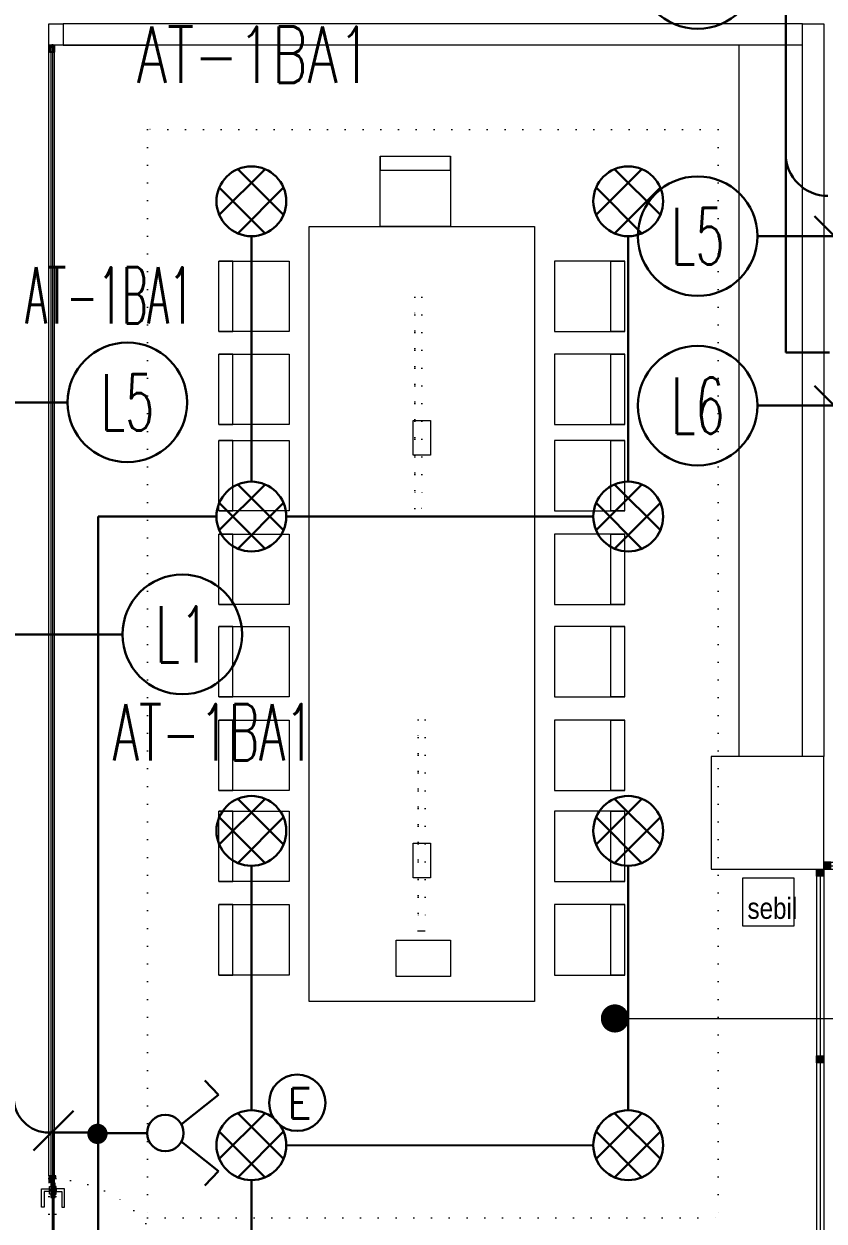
# Model space of a CAD drawing. Header units: metres. Extents: x -13316 to 152404, y -3899 to 30226.
# Drawn here: x 85392 to 85960, y 6460 to 7310 of the extents above; entities that cross this region are included whole.
import ezdxf
from ezdxf.enums import TextEntityAlignment as Align

# ---------------------------------------------------------------- set-up
doc = ezdxf.new("R2010")
doc.units = ezdxf.units.M
doc.header["$LTSCALE"] = 100
doc.header["$MEASUREMENT"] = 0
doc.header["$PDMODE"] = 1
doc.linetypes.add('DASHDOT', pattern=[1, 0.5, -0.25, 0, -0.25])
doc.linetypes.add('DOT2', pattern=[0.125, 0, -0.125])
doc.layers.get('0').update_dxf_attribs({"color": 9, "lineweight": 9})
for name, color, linetype, lineweight in [('0 @ 1', 9, 'Continuous', 9), ('00', 9, 'Continuous', 9), ('01', 9, 'Continuous', 9), ('05', 9, 'Continuous', 9), ('06C', 9, 'Continuous', 9), ('06D', 9, 'Continuous', 9), ('07K', 9, 'Continuous', 9), ('10', 9, 'Continuous', 9), ('15', 9, 'Continuous', 9), ('20', 9, 'DOT2', 9), ('21_mahal200', 9, 'Continuous', 9), ('E-1x18W PL DOWNLIGHT ARMATÜR (GÖMME)', 7, 'Continuous', 30), ('E-2x26W GÖMME PL COMPACT FLUORESAN ARMATÜR', 7, 'Continuous', 30), ('E-ACİL AYDINLATMA KİTİ', 7, 'Continuous', 30), ('E-AYDINLATMA VE PRİZ PANOSU', 7, 'Continuous', 30), ('E-KABLO', 7, 'Continuous', 30), ('E-KOMÜTATÖR ANAHTAR', 7, 'Continuous', 30), ('E-LINYE', 7, 'Continuous', 30)]:
    doc.layers.add(name, color=color, linetype=linetype, lineweight=lineweight)
doc.styles.add('E-YAZI', font='txttw.shx')
doc.styles.add('MuuM_TEXT-STANDART', font='ARIALN.TTF')
doc.dimstyles.new('MuuM_DIM200', dxfattribs={"dimscale": 20, "dimtxt": 2, "dimasz": 1, "dimexe": 1, "dimexo": 1, "dimgap": 1, "dimtad": 1, "dimdec": 1, "dimrnd": 0.5, "dimdsep": 46, "dimtxsty": 'MuuM_TEXT-STANDART', "dimblk": 'ARCHTICK', "dimcen": 0, "dimdle": 0.15, "dimclrd": 256, "dimclre": 256, "dimclrt": 256, "dimadec": 0, "dimazin": 0, "dimtfac": 5, "dimtdec": 1, "dimtix": 1, "dimtmove": 2, "dimatfit": 3, "dimldrblk": 'DOT', "dimfxl": 3, "dimfxlon": 1, "dimtolj": 1, "dimlwd": -1, "dimlwe": -1, "dimarcsym": 0})
pattern_1 = [(225, (-604.72494, -2171.82614), (-0.0883883476, 0.0883883476), []), (135, (-604.72494, -2171.82614), (0.0883883476, 0.0883883476), [])]

# ---------------------------------------------------------------- blocks, each defined once
blk = doc.blocks.new('100_2x26W GÖMME PL COMPACT FLUORESAN ARMATÜR')
at = {"layer": 'E-2x26W GÖMME PL COMPACT FLUORESAN ARMATÜR', "color": 7}
for p, q in [((-1.426, -0.605), (0.605, 1.426)), ((-0.605, 1.426), (1.426, -0.605)), ((-1.426, 0.605), (0.605, -1.426)), ((-0.605, -1.426), (1.426, 0.605))]:
    blk.add_line(p, q, dxfattribs=at)
at = {"layer": 'E-2x26W GÖMME PL COMPACT FLUORESAN ARMATÜR', "color": 4}
blk.add_circle((0, 0), 1.549, dxfattribs=at)
blk = doc.blocks.new('100_KOMÜTATÖR ANAHTAR')
at = {"layer": 'E-KOMÜTATÖR ANAHTAR', "color": 4}
for p, q in [((-1.695, 5.222), (-2.326, 4.622)), ((-0.372, 3.563), (-1.695, 5.222)), ((0.372, 3.563), (1.695, 5.222)), ((1.695, 5.222), (2.326, 4.622)), ((0, 2.053), (0, 0))]:
    blk.add_line(p, q, dxfattribs=at)
blk.add_circle((0, 2.863), 0.81, dxfattribs=at)
blk = doc.blocks.new('100_ACİL AYDINLATMA KİTİ')
at = {"layer": 'E-ACİL AYDINLATMA KİTİ', "color": 3}
blk.add_circle((0, 0), 1.251, dxfattribs=at)
at = {"layer": 'E-ACİL AYDINLATMA KİTİ', "color": 3, "style": 'E-YAZI'}
blk.add_text('E', height=1.34, dxfattribs=at).set_placement((-0.448, -0.694))
blk = doc.blocks.new('p-kolon_80x80')
blk.add_lwpolyline([(-40, -40), (40, -40), (40, 40), (-40, 40)], close=True)
blk = doc.blocks.new('1.Bod.Ara.Sitatik Elk')
at = {"layer": '01'}
blk.add_blockref('p-kolon_80x80', (1600, -2200), dxfattribs=at)
blk = doc.blocks.new('p-strahle-alüminyumdoğramaprofili')
at = {"layer": '10'}
h = blk.add_hatch(dxfattribs=at)
h.set_pattern_fill('NET', color=256, angle=315, style=0)
h.set_pattern_definition(pattern_1)
h.paths.add_polyline_path([(-4.62, 2.65), (-4.68, 2.65), (-4.72, 2.75), (-4.72, 2.8), (-4.69, 2.8), (-4.69, 2.92), (-4.98, 2.92), (-4.98, 2.8), (-4.95, 2.8), (-4.99, 2.65), (-5.08, 2.66), (-5.25, 2.28), (-5.14, 2.28), (-5.14, 2.33), (-4.98, 2.52, 0.2599), (-4.9, 2.28), (-4.66, 2.28, 0.382682)])
h.paths.add_polyline_path([(-4.86, 2.52), (-4.67, 2.52, -2.16717)], flags=16)
h = blk.add_hatch(dxfattribs=at)
h.set_pattern_fill('NET', color=256, angle=315, style=0)
h.set_pattern_definition(pattern_1)
h.paths.add_polyline_path([(-4.62, 0.88), (-4.68, 0.88), (-4.72, 0.77), (-4.72, 0.73), (-4.69, 0.73), (-4.69, 0.6), (-4.98, 0.6), (-4.98, 0.73), (-4.95, 0.73), (-4.99, 0.88), (-5.08, 0.87), (-5.25, 1.24), (-5.14, 1.24), (-5.14, 1.2), (-4.98, 1.01, -0.2599), (-4.9, 1.24), (-4.66, 1.24, -0.382682)])
h.paths.add_polyline_path([(-4.86, 1), (-4.67, 1, 2.16717)], flags=16)
h = blk.add_hatch(dxfattribs=at)
h.set_pattern_fill('NET', color=256, angle=315, style=0)
h.set_pattern_definition([(225, (-608.45214, -2173.53612), (-0.0883883476, 0.0883883476), []), (135, (-608.45214, -2173.53612), (0.0883883476, 0.0883883476), [])])
h.paths.add_polyline_path([(-3.45, 2.28), (-3.45, 2.57), (-4.49, 2.57), (-4.49, 2.28)])
h = blk.add_hatch(dxfattribs=at)
h.set_pattern_fill('NET', color=256, angle=315, style=0)
h.set_pattern_definition([(225, (-608.45214, -2180.04526), (-0.0883883476, 0.0883883476), []), (135, (-608.45214, -2180.04526), (0.0883883476, 0.0883883476), [])])
h.paths.add_polyline_path([(-3.45, 0.93), (-3.45, 1.24), (-4.49, 1.24), (-4.49, 0.93)])
h = blk.add_hatch(dxfattribs=at)
h.set_pattern_fill('NET', color=256, angle=315, style=0)
h.set_pattern_definition([(225, (-629.50454, -2177.58922), (-0.0883883476, 0.0883883476), []), (135, (-629.50454, -2177.58922), (0.0883883476, 0.0883883476), [])])
h.paths.add_polyline_path([(0, 0.68), (0, 1.75), (-0.18, 1.75), (-0.18, 0.68)])
for points in [[(-5.08, 2.66), (-5.25, 2.28)], [(-5.09, 0.88), (-5.25, 1.24)], [(-4.98, 2.52), (-5.14, 2.33), (-5.14, 2.28)], [(-4.98, 1.01), (-5.14, 1.2), (-5.14, 1.24)], [(-4.92, 3.6), (-4.92, 3.16), (-4.61, 3.16), (-4.61, 2.87), (-4.52, 2.87), (-4.62, 2.65), (-4.68, 2.65), (-4.72, 2.75), (-4.72, 2.8), (-4.69, 2.8), (-4.69, 3.05), (-4.98, 3.05), (-4.98, 2.8), (-4.95, 2.8), (-4.99, 2.65), (-5.08, 2.66), (-5.07, 3.76), (-0.11, 3.76)], [(-4.69, 2.92), (-4.98, 2.92)], [(-4.71, 0.6), (-4.98, 0.6)], [(-2.83, 0.2), (-2.67, 0.2), (-2.67, -0.04), (-4.87, -0.04), (-4.87, 0.19), (-4.57, 0.19), (-4.57, 0.73), (-2.67, 0.73)], [(-4.52, 2.87), (-4.49, 2.87), (-4.49, 2.26)], [(-4.49, 0.93), (-4.49, 0.93), (-4.49, 1.26)], [(-3.45, 2.26), (-3.45, 2.57)], [(-3.45, 1.26), (-3.45, 0.93)], [(-2.08, 0.93), (-2.08, 2.57)], [(-0.18, 0.68), (0, 0.68), (0, 1.75)], [(-0.18, 1.75), (0, 1.75)]]:
    blk.add_lwpolyline(points, dxfattribs=at)
for points in [[(-0.18, 2.74), (-0.18, 2.21), (0, 2.21), (0, 2.08), (-0.18, 2.08), (-0.18, 0.43), (0, 0.43), (0, 0), (-0.12, 0), (-0.12, -0.24), (-5.09, -0.24), (-5.09, 0.88), (-4.98, 0.88), (-4.94, 0.7), (-4.99, 0.7), (-4.99, 0.33), (-4.71, 0.33), (-4.71, 0.88), (-4.56, 0.88), (-4.52, 0.93), (-1.28, 0.93), (-1.2, 1.22), (-0.9, 1.22), (-0.9, 0.62), (-0.58, 0.62), (-0.58, 2.74)], [(-2.03, 0.78), (-1.35, 0.78), (-1.35, 0.08), (-1.28, 0.04), (-1.28, -0.04), (-2.09, -0.04), (-2.09, 0.1), (-2.03, 0.15)]]:
    blk.add_lwpolyline(points, close=True, dxfattribs=at)
for points in [[(-0.57, 3.26), (-0.57, 3.62), (-4.89, 3.62), (-4.89, 3.65, 0.561743), (-4.97, 3.66, 0.595966), (-4.92, 3.6, -2.204878)], [(-4.67, 2.52), (-4.86, 2.52, 1)], [(-4.67, 1), (-4.86, 1, -1)], [(-4.61, 2.87), (-4.49, 3.45, -0.833203), (-4.18, 3.44, -0.447088)], [(-4.49, 2.57), (-1.23, 2.57, -0.414214), (-0.9, 2.25), (-0.9, 1.22)], [(-4.18, 3.44), (-4.18, 2.99, 0.414214), (-4.07, 2.89), (-0.82, 2.89), (-0.82, 3.62)], [(-2.67, 0.73), (-2.67, 0.32), (-2.83, 0.32, 1), (-2.83, 0.2, -1)], [(-0.11, 3.76), (-0.11, 3.62), (-0.45, 3.62), (-0.45, 3.14, -1), (-0.66, 3.14)], [(-0.66, 3.14, -0.305404), (-0.57, 3.26, -5.773092)]]:
    blk.add_lwpolyline(points, format="xyb", dxfattribs=at)
for centre, radius, start, end in [((-4.73, 2.47), 0.253, 168.66756, 234.12581), ((-4.73, 1.06), 0.253, 125.87419, 191.33244), ((-4.77, 2.44), 0.125, 139.54015, 40.45985), ((-4.77, 1.08), 0.125, 319.54015, 220.45985), ((-4.84, 2.48), 0.273, 305.97376, 36.42893), ((-4.84, 1.04), 0.273, 323.57107, 54.02624)]:
    blk.add_arc(centre, radius, start, end, dxfattribs=at)
blk = doc.blocks.new('*U728')
at = {"layer": '06D'}
for points in [[(4.95, 4), (802.62, 4)], [(4.95, 0), (802.61, 0)]]:
    blk.add_lwpolyline(points, dxfattribs=at)
at = {"layer": '15'}
for points in [[(1.96, 2.5), (805.61, 2.5)], [(805.61, 1.5), (1.96, 1.5)]]:
    blk.add_lwpolyline(points, dxfattribs=at)
at = {"layer": '0 @ 1', "linetype": 'Continuous', "xscale": -1}
blk.add_blockref('p-strahle-alüminyumdoğramaprofili', (-0.12, 0.24), dxfattribs=at)
at = {"layer": '0 @ 1', "linetype": 'Continuous'}
blk.add_blockref('p-strahle-alüminyumdoğramaprofili', (807.69, 0.24), dxfattribs=at)
blk = doc.blocks.new('_ArchTick')
at = {"color": 0, "linetype": 'ByBlock', "const_width": 0.15}
blk.add_lwpolyline([(-0.5, -0.5), (0.5, 0.5)], dxfattribs=at)
blk = doc.blocks.new('_Dot')
at = {"color": 0, "linetype": 'ByBlock', "lineweight": -2}
blk.add_line((-0.5, 0), (-1, 0), dxfattribs=at)
at = {"color": 0, "linetype": 'ByBlock', "const_width": 0.5}
blk.add_lwpolyline([(-0.25, 0, 1), (0.25, 0, 1)], format="xyb", close=True, dxfattribs=at)
blk = doc.blocks.new('prf-10x10')
blk.add_lwpolyline([(-5, -5), (5, -5), (5, 5), (-5, 5)], close=True)
at = {"color": 255}
blk.add_solid([(-5, -5), (5, -5), (-5, 5), (5, 5)], dxfattribs=at)
at = {"layer": '10'}
blk.add_point((0, 0), dxfattribs=at)
blk = doc.blocks.new('p-dog-ser-620')
at = {"layer": '06D'}
for points in [[(-620, 5), (-5, 5)], [(-620, 0), (-5, 0)]]:
    blk.add_lwpolyline(points, dxfattribs=at)
at = {"layer": '15'}
blk.add_lwpolyline([(-620, 2.5), (-5, 2.5)], dxfattribs=at)
at = {"layer": '10', "xscale": 0.5, "yscale": 0.5, "rotation": 90}
for p in [(-617.5, 2.5), (-460, 2.5), (-305, 2.5), (-155, 2.5), (-2.5, 2.5)]:
    blk.add_blockref('prf-10x10', p, dxfattribs=at)
blk = doc.blocks.new('p-dog-ser-270')
at = {"layer": '06D'}
for points in [[(-5, -5), (-5, -270)], [(0, -5), (0, -270)]]:
    blk.add_lwpolyline(points, dxfattribs=at)
at = {"layer": '15'}
blk.add_lwpolyline([(-2.5, -5), (-2.5, -270)], dxfattribs=at)
at = {"layer": '10', "xscale": -0.5, "yscale": 0.5, "rotation": 270}
for p in [(-2.5, -2.5), (-2.5, -135), (-2.5, -267.5)]:
    blk.add_blockref('prf-10x10', p, dxfattribs=at)
blk = doc.blocks.new('g-kapı kolu-p')
for points in [[(-5, 0.5), (5, 0.5), (5, 1.5), (-5, 1.5)], [(-2.65, 1.5), (2.65, 1.5), (2.65, 2.41), (-2.65, 2.41)], [(-5, -1.5), (5, -1.5), (5, -0.5), (-5, -0.5)], [(-2.65, -1.5), (2.65, -1.5), (2.65, -2.41), (-2.65, -2.41)]]:
    blk.add_lwpolyline(points, close=True)
for points in [[(11.85, 8.21), (-0.95, 8.21), (-0.95, 2.41), (0.95, 2.41), (0.95, 6.31), (11.85, 6.31), (11.85, 8.21)], [(11.85, -8.21), (-0.95, -8.21), (-0.95, -2.41), (0.95, -2.41), (0.95, -6.31), (11.85, -6.31), (11.85, -8.21)]]:
    blk.add_lwpolyline(points)
blk = doc.blocks.new('k-cambölme-kapı-p')
at = {"layer": '10'}
h = blk.add_hatch(dxfattribs=at)
h.set_pattern_fill('NET', color=256, angle=135, style=0)
h.set_pattern_definition([(135, (3753.7029, 560.85184), (-0.0883883476, -0.0883883476), []), (225, (3753.7029, 560.85184), (0.0883883476, -0.0883883476), [])])
h.paths.add_polyline_path([(2.08, -0.06), (2.08, 0.02), (2.07, 0.04), (2.05, 0.07), (2.01, 0.09), (1.98, 0.1), (1.97, 0.1), (1.97, -0.29), (1.94, -0.29), (1.94, -0.43), (1.88, -0.49), (1.67, -0.49), (1.82, -0.29), (1.73, -0.29), (1.53, -0.5), (1.44, -0.5), (1.62, -0.32), (1.62, -0.29), (1.51, -0.29), (1.34, -0.42), (1.32, -0.44), (1.3, -0.48), (1.29, -0.51), (1.26, -0.57), (1.26, -0.31), (1.32, -0.29), (1.23, -0.29), (1.23, -0.53), (1.23, -0.59), (1.24, -0.62), (1.26, -0.64), (3.47, -0.64), (3.47, -0.58), (3.38, -0.35), (3.38, -0.3), (3.42, -0.25), (3.42, -0.2), (3.38, -0.16), (2.73, -0.16), (2.74, -0.2), (2.91, -0.2, -1), (2.91, -0.25)])
h.paths.add_polyline_path([(2.05, -0.18), (2.05, -0.21), (2.08, -0.23), (2.11, -0.24), (2.15, -0.25), (2.95, -0.27), (2.92, -0.29), (2.55, -0.29), (2.54, -0.31), (2.52, -0.33), (2.5, -0.34), (2.48, -0.34), (2.46, -0.34), (2.44, -0.32), (2.42, -0.3), (2.08, -0.3), (1.99, -0.11), (1.99, -0.07), (2.05, -0.07)], flags=16)
h.paths.add_polyline_path([(2.41, -0.34), (2.51, -0.5), (2.08, -0.5), (2.08, -0.34)], flags=16)
h.paths.add_polyline_path([(2.55, -0.33), (2.89, -0.33), (2.94, -0.33), (3.28, -0.34, 0.166992), (3.34, -0.55), (2.72, -0.55), (2.55, -0.36)], flags=16)
h.paths.add_polyline_path([(3.02, -0.22), (3.02, -0.2), (3.33, -0.2, 0.10606), (3.29, -0.33), (3.01, -0.27)], flags=16)
h = blk.add_hatch(dxfattribs=at)
h.set_pattern_fill('NET', color=256, angle=135, style=0)
h.set_pattern_definition([(45, (474.94443, 2280.71206), (0.0883883476, -0.0883883476), []), (315, (474.94443, 2280.71206), (-0.0883883476, -0.0883883476), [])])
h.paths.add_polyline_path([(87.27, -0.16), (87.26, -0.2), (87.09, -0.2, 1), (87.09, -0.25), (87.92, -0.25), (87.92, -0.01), (87.93, 0.03), (87.96, 0.05), (88, 0.07), (88.03, 0.07), (88.03, -0.29), (88.06, -0.29), (88.06, -0.43), (88.12, -0.49), (88.33, -0.49), (88.18, -0.29), (88.27, -0.29), (88.47, -0.5), (88.56, -0.5), (88.38, -0.32), (88.38, -0.29), (88.49, -0.29), (88.66, -0.42), (88.68, -0.44), (88.7, -0.48), (88.71, -0.51), (88.74, -0.57), (88.74, -0.31), (88.68, -0.29), (88.77, -0.29), (88.77, -0.53), (88.77, -0.59), (88.76, -0.62), (88.74, -0.64), (86.53, -0.64), (86.53, -0.58), (86.62, -0.35), (86.62, -0.3), (86.58, -0.25), (86.58, -0.2), (86.62, -0.16)])
h.paths.add_polyline_path([(87.28, -0.55), (87.45, -0.36), (87.45, -0.33), (87.11, -0.33), (87.06, -0.33), (87.03, -0.31), (86.99, -0.27), (86.98, -0.22), (86.98, -0.2), (86.67, -0.2, -0.292264), (86.66, -0.55)], flags=16)
h.paths.add_polyline_path([(87.48, -0.51), (87.59, -0.51), (87.53, -0.43)], flags=16)
h.paths.add_polyline_path([(87.56, -0.4), (87.69, -0.5), (87.92, -0.5), (87.92, -0.34), (87.59, -0.34)], flags=16)
h.paths.add_polyline_path([(87.62, -0.53), (87.71, -0.62), (87.71, -0.53)], flags=16)
for points in [[(1.97, -0.29), (1.97, 2.13), (2.05, 2.13), (2.05, 2.28, 0.414214), (1.89, 2.44), (0.08, 2.44, 0.414214), (0, 2.36), (0, -2.36, 0.414214), (0.08, -2.44), (2.05, -2.44), (2.05, -2.25), (2.05, -2.23), (2.05, -2.23), (2.05, -2.23), (2.05, -2.23), (2.05, -2.23), (2.05, -0.89)], [(88.03, -0.29), (88.03, 2.13), (87.95, 2.13), (87.95, 2.28, -0.414214), (88.11, 2.44), (89.92, 2.44, -0.414214), (90, 2.36), (90, -2.36, -0.414214), (89.92, -2.44), (87.95, -2.44), (87.95, -2.25), (87.95, -2.23), (87.95, -2.23), (87.95, -2.23), (87.95, -2.23), (87.95, -2.23), (87.95, -0.89)], [(1.51, -0.29), (1.34, -0.42), (1.32, -0.44), (1.3, -0.48), (1.29, -0.51), (1.26, -0.57), (1.26, -0.31), (1.32, -0.29), (1.23, -0.29), (1.23, -0.53), (1.23, -0.59), (1.24, -0.62), (1.26, -0.64), (3.47, -0.64), (3.47, -0.58), (3.38, -0.35), (3.38, -0.3), (3.42, -0.25), (3.42, -0.2), (3.38, -0.16), (2.73, -0.16), (2.74, -0.2), (2.91, -0.2, -1), (2.91, -0.25, -1)], [(88.49, -0.29), (88.66, -0.42), (88.68, -0.44), (88.7, -0.48), (88.71, -0.51), (88.74, -0.57), (88.74, -0.31), (88.68, -0.29), (88.77, -0.29), (88.77, -0.53), (88.77, -0.59), (88.76, -0.62), (88.74, -0.64), (86.53, -0.64), (86.53, -0.58), (86.62, -0.35), (86.62, -0.3), (86.58, -0.25), (86.58, -0.2), (86.62, -0.16), (87.27, -0.16), (87.26, -0.2), (87.09, -0.2, 1), (87.09, -0.25, 1)], [(86.66, -0.55), (87.28, -0.55), (87.45, -0.36), (87.45, -0.33), (87.11, -0.33), (87.06, -0.33), (87.03, -0.31), (86.99, -0.27), (86.98, -0.22), (86.98, -0.2), (86.67, -0.2, 1)]]:
    blk.add_lwpolyline(points, format="xyb", dxfattribs=at)
for points in [[(1.82, 2.27), (0.16, 2.27), (0.16, 2.03), (0.38, 2.03), (0.38, 1.92), (0.22, 1.92), (0.22, 1.16), (0.35, 1.16), (0.35, -0.41), (0.22, -0.41), (0.22, -1.23), (0.36, -1.23), (0.36, -1.38), (0.16, -1.38), (0.16, -2.24), (1.82, -2.24), (1.82, -1.72), (1.62, -1.72), (1.62, -1.58), (1.82, -1.58), (1.82, -1.37), (1.61, -1.37), (1.61, -1.24), (1.74, -1.24), (1.74, -0.85), (1.06, -0.85), (1.06, -0.13), (1.5, -0.13), (1.5, 1.92), (1.57, 2.03), (1.82, 2.03), (1.82, 2.27)], [(0.69, 3.63), (0.69, 2.44)], [(0.69, 2.27), (0.69, -0.24), (1.06, -0.24)], [(1.06, 2.44), (1.06, 2.86)], [(1.06, -0.13), (1.06, 2.27)], [(1.5, 1.92), (1.06, 1.92)], [(1.17, 1.92), (1.17, -0.13)], [(2.91, -0.25), (2.08, -0.06), (2.08, 0.02), (2.07, 0.04), (2.05, 0.07), (2.01, 0.09), (1.98, 0.1), (1.97, 0.1)], [(3.84, 0.88), (2.63, 3.22)], [(4.07, 1.27), (2.67, 3.99)], [(8.14, 0.88), (8.14, 1.27), (4.07, 1.27)], [(5.3, 0.88), (5.3, -0.16)], [(5.5, 1.27), (5.77, 0.97), (5.77, 0.88)], [(5.59, 0.88), (5.59, -0.16)], [(6.76, 1.27), (6.49, 0.97), (6.49, 0.88)], [(6.67, 0.88), (6.67, -0.16)], [(6.96, 0.88), (6.96, -0.16)], [(87.09, -0.25), (87.92, -0.25), (87.92, -0.01), (87.93, 0.03), (87.96, 0.05), (88, 0.07), (88.03, 0.07)], [(88.18, 2.27), (89.84, 2.27), (89.84, 2.03), (89.62, 2.03), (89.62, 1.92), (89.78, 1.92), (89.78, 1.16), (89.65, 1.16), (89.65, -0.41), (89.78, -0.41), (89.78, -1.23), (89.64, -1.23), (89.64, -1.38), (89.84, -1.38), (89.84, -2.24), (88.18, -2.24), (88.18, -1.72), (88.38, -1.72), (88.38, -1.58), (88.18, -1.58), (88.18, -1.37), (88.39, -1.37), (88.39, -1.24), (88.26, -1.24), (88.26, -0.85), (88.94, -0.85), (88.94, -0.13), (88.5, -0.13), (88.5, 1.92), (88.43, 2.03), (88.18, 2.03), (88.18, 2.27)], [(2.05, -0.89), (3.59, -0.89), (3.59, -0.64), (1.23, -0.64), (1.23, -0.29), (1.97, -0.29)], [(1.62, -0.29), (1.62, -0.32), (1.44, -0.5), (1.53, -0.5), (1.73, -0.29)], [(1.82, -0.29), (1.67, -0.49), (1.88, -0.49), (1.94, -0.43), (1.94, -0.29)], [(3.34, -0.55), (2.72, -0.55), (2.55, -0.36), (2.55, -0.33), (2.89, -0.33), (2.94, -0.33)], [(3.28, -0.34), (3.28, -0.34), (2.94, -0.33)], [(3.01, -0.27), (3.02, -0.22), (3.02, -0.2), (3.33, -0.2)], [(3.01, -0.27), (3.29, -0.33), (3.29, -0.33)], [(4.06, -0.16), (4.06, -0.55), (8.14, -0.55)], [(8.14, -0.55), (8.14, -0.16)], [(87.95, -0.89), (86.41, -0.89), (86.41, -0.64), (88.77, -0.64), (88.77, -0.29), (88.03, -0.29)], [(87.59, -0.51), (87.53, -0.43), (87.48, -0.51), (87.59, -0.51)], [(88.18, -0.29), (88.33, -0.49), (88.12, -0.49), (88.06, -0.43), (88.06, -0.29)], [(88.38, -0.29), (88.38, -0.32), (88.56, -0.5), (88.47, -0.5), (88.27, -0.29)]]:
    blk.add_lwpolyline(points, dxfattribs=at)
at = {"layer": '10', "linetype": 'DASHDOT', "ltscale": 0.05}
for points in [[(3.22, 3.63), (0.2, 3.63)], [(1.71, 2.14), (1.71, 4.9)], [(6.13, 1.44), (6.13, -0.55)]]:
    blk.add_lwpolyline(points, dxfattribs=at)
at = {"layer": '10'}
for points in [[(1.99, -0.07), (2.05, -0.07), (2.05, -0.18), (2.05, -0.21), (2.08, -0.23), (2.11, -0.24), (2.15, -0.25), (2.95, -0.27), (2.92, -0.29), (2.55, -0.29), (2.54, -0.31), (2.52, -0.33), (2.5, -0.34), (2.48, -0.34), (2.46, -0.34), (2.44, -0.32), (2.42, -0.3), (2.08, -0.3), (1.99, -0.11)], [(2.08, -0.5), (2.08, -0.34), (2.41, -0.34), (2.51, -0.5), (2.51, -0.5)], [(87.92, -0.5), (87.92, -0.34), (87.59, -0.34), (87.56, -0.4), (87.69, -0.5)], [(87.62, -0.53), (87.71, -0.53), (87.71, -0.62)]]:
    blk.add_lwpolyline(points, close=True, dxfattribs=at)
blk.add_circle((1.71, 3.65), 1.02, dxfattribs=at)
for centre, start, end in [((3.6, -0.37), 176.14303, 214.06492), ((3.6, -0.37), 148.89788, 173.11441), ((86.4, -0.37), 325.93508, 31.10212)]:
    blk.add_arc(centre, 0.322, start, end, dxfattribs=at)
at = {"layer": '15', "linetype": 'DOT2'}
blk.add_lwpolyline([(2.48, 0.36), (2.48, 85.36)], dxfattribs=at)
at = {"layer": '15'}
blk.add_lwpolyline([(2.58, 0.88), (87.42, 0.88), (87.52, 0.78), (87.52, -0.05), (87.42, -0.16), (2.58, -0.16), (2.58, -0.16), (2.48, -0.05), (2.48, 0.78), (2.58, 0.88)], dxfattribs=at)
at = {"layer": '15', "linetype": 'DOT2'}
blk.add_arc((2.48, 0.36), 85.04, 0, 90, dxfattribs=at)
at = {"layer": '20'}
for p, q in [((87.95, 2.43), (2.05, 2.43)), ((87.95, 2.13), (2.05, 2.13)), ((87.95, -2.23), (2.05, -2.23)), ((87.95, -2.44), (2.05, -2.44))]:
    blk.add_line(p, q, dxfattribs=at)
at = {"layer": '06C', "xscale": -1}
blk.add_blockref('g-kapı kolu-p', (79.64, 0.38), dxfattribs=at)
blk = doc.blocks.new('p-sandalye-03')
for points in [[(-5, -25.14), (-5, 24.86), (-55, 24.86), (-55, -25.14), (-5, -25.14)], [(-55, 24.86), (-45, 24.86), (-45, -25.14), (-55, -25.14)]]:
    blk.add_lwpolyline(points)
blk.add_point((0, -0.14))
blk = doc.blocks.new('1.Bod.Ara.Mimari Elk')
for p, q in [((1100, -1655), (1160, -1655)), ((1625, -1655), (1565, -1655)), ((1580, -2160), (1580, -1655)), ((1625, -2160), (1580, -2160))]:
    blk.add_line(p, q)
at = {"color": 2}
blk.add_line((1352.16, -2283.86), (1357.16, -2283.86), dxfattribs=at)
for points in [[(1274.66, -1783.86), (1434.66, -1783.86), (1434.66, -2333.86), (1274.66, -2333.86)], [(1348.53, -1921.61), (1360.78, -1921.61), (1360.78, -1946.1), (1348.53, -1946.1)], [(1348.53, -2221.61), (1360.78, -2221.61), (1360.78, -2246.1), (1348.53, -2246.1)], [(1582.48, -2246.04), (1618.8, -2246.04), (1618.8, -2280.49), (1582.48, -2280.49)], [(1336.59, -2290.35), (1374.95, -2290.35), (1374.95, -2316.24), (1336.59, -2316.24)]]:
    blk.add_lwpolyline(points, close=True)
at = {"layer": '00'}
for p, q in [((1625, -1640), (1100, -1640)), ((1100, -1640), (1100, -1655)), ((1625, -1655), (1100, -1655))]:
    blk.add_line(p, q, dxfattribs=at)
at = {"layer": '00', "color": 2, "linetype": 'DOT2'}
for p, q in [((1565, -1715), (1160, -1715)), ((1160, -1715), (1160, -2487.5)), ((1565, -1715), (1565, -2487.5)), ((1349.66, -1833.86), (1349.66, -1983.86)), ((1352.16, -2133.86), (1352.16, -2283.86)), ((1160, -2487.5), (1565, -2487.5))]:
    blk.add_line(p, q, dxfattribs=at)
at = {"layer": '00'}
blk.add_lwpolyline([(1625, -2160), (1625, -1640), (1640, -1640), (1640, -2160)], close=True, dxfattribs=at)
at = {"layer": '00', "color": 2, "linetype": 'DOT2'}
for points in [[(1349.66, -1833.86), (1354.66, -1833.86), (1354.66, -1983.86), (1349.66, -1983.86)], [(1352.16, -2133.86), (1357.16, -2133.86), (1357.16, -2283.86), (1352.16, -2283.86)]]:
    blk.add_lwpolyline(points, close=True, dxfattribs=at)
at = {"layer": '10'}
blk.add_lwpolyline([(1090, -1655), (1090, -1640), (1100, -1640), (1100, -1655)], close=True, dxfattribs=at)
at = {"linetype": 'Continuous', "rotation": 90.00000000000001}
blk.add_blockref('*U728', (1094, -2462.59), dxfattribs=at)
blk.add_blockref('p-dog-ser-270', (1640, -2240))
at = {"layer": '05', "extrusion": (0, 0, -1), "zscale": -1}
for p, rotation in [((-1349.99, -1788.86), 270), ((-1265.5, -1833.47), 180), ((-1265.5, -1899.52), 180), ((-1265.5, -1960.79), 180), ((-1265.5, -2027.24), 180), ((-1265.5, -2092.85), 180), ((-1265.5, -2159.29), 180), ((-1265.5, -2223.85), 180), ((-1265.5, -2290.29), 180)]:
    blk.add_blockref('p-sandalye-03', p, dxfattribs=dict(at, rotation=rotation))
at = {"layer": '05', "extrusion": (0, 0, -1), "xscale": -1, "zscale": -1, "rotation": 180}
for p in [(-1443.81, -1833.47), (-1443.81, -1899.52), (-1443.81, -1960.79), (-1443.81, -2027.24), (-1443.81, -2092.85), (-1443.81, -2159.29), (-1443.81, -2223.85), (-1443.81, -2290.29)]:
    blk.add_blockref('p-sandalye-03', p, dxfattribs=at)
at = {"layer": '07K', "xscale": -1, "rotation": 270}
blk.add_blockref('k-cambölme-kapı-p', (1092.44, -2547.58), dxfattribs=at)
at = {"layer": '10'}
blk.add_blockref('p-dog-ser-620', (2260, -2240), dxfattribs=at)
at = {"style": 'MuuM_TEXT-STANDART'}
blk.add_text('sebil', height=15, dxfattribs=at).set_placement((1585.92, -2275.26))
at = {"layer": '21_mahal200'}
blk.add_leader([(1491.79, -2345.94), (1792.51, -2345.94)], dimstyle='MuuM_DIM200', override={"dimasz": 1, "dimfxl": 10}, dxfattribs=at)

msp = doc.modelspace()

# ---------------------------------------------------------------- linework, layer by layer
at = {"layer": 'E-1x18W PL DOWNLIGHT ARMATÜR (GÖMME)', "color": 5}
for p in [(85933.01, 7387.22), (85964.12, 7076.87)]:
    msp.add_line(p, (85933.01, 7076.87), dxfattribs=at)
msp.add_arc((85963.01, 7217.91), 30, 180, 270, dxfattribs=at)
at = {"layer": 'E-KABLO', "color": 6}
for p, q in [((85553.71, 6985.09), (85553.71, 7159.34)), ((85821.24, 6985.09), (85821.24, 7159.34)), ((85445, 6427.5), (85445, 6960.31)), ((85528.93, 6960.31), (85445, 6960.31)), ((85578.49, 6960.31), (85796.46, 6960.31)), ((85553.71, 6712.41), (85553.71, 6538.84)), ((85821.24, 6538.84), (85821.24, 6712.41)), ((85443.72, 6523.04), (85410, 6523.04)), ((85578.49, 6514.06), (85796.46, 6513.99)), ((85553.71, 6489.28), (85553.71, 6427.5))]:
    msp.add_line(p, q, dxfattribs=at)
at = {"layer": 'E-KABLO', "color": 4, "linetype": 'Continuous', "const_width": 7.2}
msp.add_lwpolyline([(85448.04, 6522.13, 1), (85440.84, 6522.13, 1)], format="xyb", close=True, dxfattribs=at)
at = {"layer": 'E-KABLO', "color": 6}
msp.add_arc((85410, 6548.04), 25, 180, 270, dxfattribs=at)
at = {"layer": 'E-LINYE', "color": 7, "linetype": 'Continuous'}
for p, q in [((85953.58, 7173.5), (85981.87, 7145.22)), ((85912.98, 7159.36), (85967.72, 7159.36)), ((85953.58, 7053.2), (85981.87, 7024.92)), ((85423.24, 7041.34), (85230.17, 7041.34)), ((85912.98, 7039.06), (85967.72, 7039.06)), ((85376.21, 6876.65), (85462.17, 6876.65)), ((85427.34, 6538.53), (85399.06, 6510.24)), ((85413.2, 6372.53), (85413.2, 6524.39))]:
    msp.add_line(p, q, dxfattribs=at)
for centre in [(85870.54, 7348.96), (85870.54, 7159.36), (85465.68, 7041.34), (85870.54, 7039.06), (85504.62, 6876.65)]:
    msp.add_circle(centre, 42.44, dxfattribs=at)

# ---------------------------------------------------------------- block references
for name in ['1.Bod.Ara.Mimari Elk', '1.Bod.Ara.Sitatik Elk']:
    msp.add_blockref(name, (84320, 8950))
at = {"layer": 'E-2x26W GÖMME PL COMPACT FLUORESAN ARMATÜR', "xscale": -16, "yscale": 16, "zscale": 16}
for p in [(85553.71, 7184.12), (85821.24, 7184.12), (85553.71, 6960.31), (85821.24, 6960.31), (85553.71, 6737.19), (85821.24, 6737.19), (85553.71, 6514.06), (85821.24, 6514.06)]:
    msp.add_blockref('100_2x26W GÖMME PL COMPACT FLUORESAN ARMATÜR', p, dxfattribs=at)
at = {"layer": 'E-ACİL AYDINLATMA KİTİ', "xscale": 16, "yscale": 16, "zscale": 16}
msp.add_blockref('100_ACİL AYDINLATMA KİTİ', (85586.31, 6544.23), dxfattribs=at)
at = {"layer": 'E-KOMÜTATÖR ANAHTAR', "xscale": 16, "yscale": 16, "zscale": 16, "rotation": 270}
msp.add_blockref('100_KOMÜTATÖR ANAHTAR', (85446.79, 6522.72), dxfattribs=at)

# ---------------------------------------------------------------- texts
at = {"layer": 'E-AYDINLATMA VE PRİZ PANOSU', "color": 4, "style": 'E-YAZI', "width": 0.7}
msp.add_text('AT-1BA1', height=40, dxfattribs=at).set_placement((85472.31, 7268.12))
at = {"layer": 'E-LINYE', "color": 3, "linetype": 'Continuous', "style": 'E-YAZI'}
for s, width, p in [('L5', 0.6, (85870.54, 7159.36)), ('AT-1BA1', 0.5, (85452.84, 7117.28)), ('L5', 0.6, (85465.68, 7041.34)), ('L6', 0.6, (85870.54, 7039.06)), ('L1', 0.6, (85504.62, 6876.65)), ('AT-1BA1', 0.6, (85526.84, 6807.17))]:
    msp.add_text(s, height=40, dxfattribs=dict(at, width=width)).set_placement(p, align=Align.MIDDLE_CENTER)

doc.saveas('drawing.dxf')
